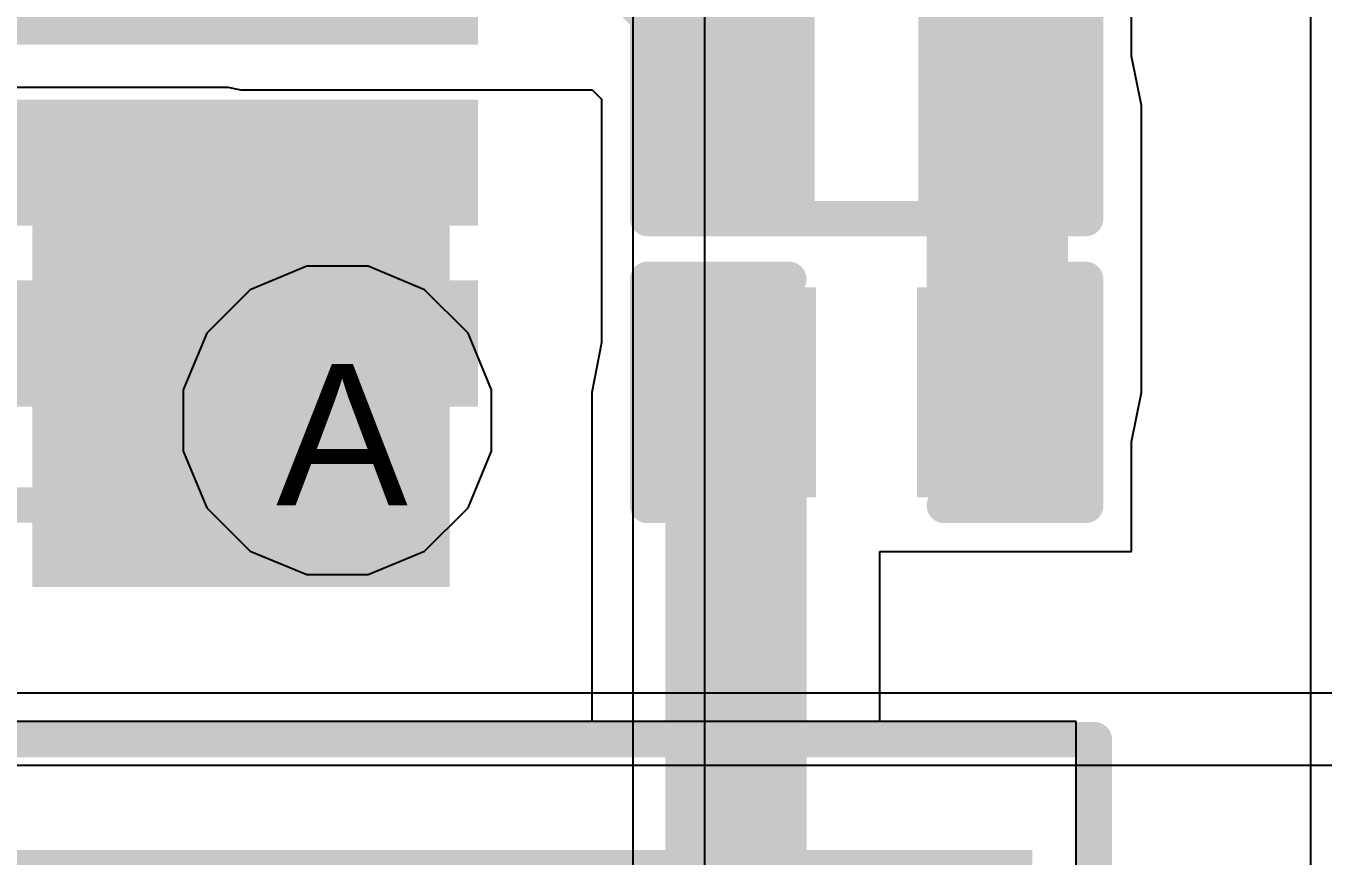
# Model space of a CAD drawing. Header units: inches. Extents: x 0 to 208, y 0 to 213.
# Drawn here: x 0.9118 to 1.0954, y 2.8929 to 3.0104 of the extents above; entities that cross this region are included whole.
import ezdxf

# ---------------------------------------------------------------- set-up
doc = ezdxf.new("R2010")
doc.units = ezdxf.units.IN
doc.header["$MEASUREMENT"] = 0
for name, color, linetype in [('Bottom Layer', 5, 'Continuous'), ('Bottom Overlay', 54, 'Continuous'), ('Bottom Paste', 16, 'Continuous'), ('Bottom Solder', 6, 'Continuous'), ('Drill Drawing', 1, 'Continuous'), ('L2_GND1', 16, 'Continuous'), ('L3_SIG1', 76, 'Continuous'), ('L4_PWR', 90, 'Continuous'), ('L5_GND2', 156, 'Continuous'), ('L6_SIG2', 130, 'Continuous'), ('L7_GND3', 216, 'Continuous'), ('Top Layer', 1, 'Continuous'), ('Via Holes', 16, 'Continuous')]:
    doc.layers.add(name, color=color, linetype=linetype)
doc.styles.add('Arial', font='', dxfattribs={"height": 0.2})
doc.styles.get('Arial').set_extended_font_data('Arial')

# ---------------------------------------------------------------- blocks, each defined once
blk = doc.blocks.new('17_FC2QFN__3_5_3_75__B_182')
at = {"layer": 'Bottom Layer'}
for points in [[(-0.0826495, 0.0661882), (-0.0235945, 0.0661882), (-0.0235945, 0.0563452), (-0.0826495, 0.0563452)], [(-0.0826495, 0.0405982), (-0.0235945, 0.0405982), (-0.0235945, 0.0307552), (-0.0826495, 0.0307552)]]:
    blk.add_hatch(color=5, dxfattribs=at).paths.add_polyline_path(points)
at = {"layer": 'Bottom Paste'}
for points in [[(-0.0826495, 0.0661882), (-0.0235945, 0.0661882), (-0.0235945, 0.0563452), (-0.0826495, 0.0563452)], [(-0.0826495, 0.0405982), (-0.0235945, 0.0405982), (-0.0235945, 0.0307552), (-0.0826495, 0.0307552)]]:
    blk.add_hatch(color=16, dxfattribs=at).paths.add_polyline_path(points)
at = {"layer": 'Bottom Solder'}
for points in [[(-0.0866495, 0.0701882), (-0.0195945, 0.0701882), (-0.0195945, 0.0523452), (-0.0866495, 0.0523452)], [(-0.0866495, 0.0445982), (-0.0195945, 0.0445982), (-0.0195945, 0.0267552), (-0.0866495, 0.0267552)], [(-0.0866495, 0.0190082), (-0.0195945, 0.0190082), (-0.0195945, 0.0011652), (-0.0866495, 0.0011652)]]:
    blk.add_hatch(color=6, dxfattribs=at).paths.add_polyline_path(points)
at = {"layer": 'Bottom Overlay'}
for points in [[(-0.071, 0.0841167, 0.005, 0.005, 0), (-0.071, 0.0762887, 0.005, 0.005, 0)], [(-0.01699, 0.0841167, 0.005, 0.005, 0), (-0.071, 0.0841167, 0.005, 0.005, 0)]]:
    blk.add_lwpolyline(points, format="xyseb", dxfattribs=at)
for points in [[(-0.07225, 0.0841167, 0.0025, 0.0025, 1), (-0.06975, 0.0841167, 0.0025, 0.0025, 1)], [(-0.07225, 0.0841167, 0.0025, 0.0025, 1), (-0.06975, 0.0841167, 0.0025, 0.0025, 1)], [(-0.07225, 0.0762887, 0.0025, 0.0025, 1), (-0.06975, 0.0762887, 0.0025, 0.0025, 1)]]:
    blk.add_lwpolyline(points, format="xyseb", close=True, dxfattribs=at)
blk = doc.blocks.new('YSPIT0630A_1R0M_B_186')
at = {"layer": 'Bottom Solder'}
blk.add_hatch(color=6, dxfattribs=at).paths.add_polyline_path([(-0.114236, 0.114236), (-0.0452124, 0.114236), (-0.0452124, -0.1142364), (-0.114236, -0.1142364)])
at = {"layer": 'Bottom Overlay'}
for points in [[(0.1299998, 0.1229998, 0.005, 0.005, 0), (-0.1298422, 0.1229998, 0.005, 0.005, 0)], [(-0.1298422, -0.1290002, 0.005, 0.005, 0), (-0.1298422, 0.1229998, 0.005, 0.005, 0)]]:
    blk.add_lwpolyline(points, format="xyseb", dxfattribs=at)
blk.add_lwpolyline([(-0.1310922, 0.1229998, 0.0025, 0.0025, 1), (-0.1285922, 0.1229998, 0.0025, 0.0025, 1)], format="xyseb", close=True, dxfattribs=at)
blk.add_lwpolyline([(-0.1310922, 0.1229998, 0.0025, 0.0025, 1), (-0.1285922, 0.1229998, 0.0025, 0.0025, 1)], format="xyseb", close=True, dxfattribs=at)
blk = doc.blocks.new('R___0402_B_216')
at = {"layer": 'Bottom Layer'}
for points in [[(-0.009499299999999997, 0.0125001), (-0.009499300000000002, -0.0124999), (-0.0274993, -0.0124999), (-0.0274993, 0.0125001)], [(0.0275007, 0.0125001), (0.0275007, -0.0124999), (0.009500699999999997, -0.0124999), (0.009500700000000003, 0.0125001)]]:
    blk.add_hatch(color=5, dxfattribs=at).paths.add_polyline_path(points)
at = {"layer": 'Bottom Paste'}
for points in [[(-0.009499299999999997, 0.0125001), (-0.009499300000000002, -0.0124999), (-0.0274993, -0.0124999), (-0.0274993, 0.0125001)], [(0.0275007, 0.0125001), (0.0275007, -0.0124999), (0.009500699999999997, -0.0124999), (0.009500700000000003, 0.0125001)]]:
    blk.add_hatch(color=16, dxfattribs=at).paths.add_polyline_path(points)
at = {"layer": 'Bottom Solder'}
for points in [[(-0.007333899999999997, 0.0146655), (-0.007333900000000003, -0.0146653), (-0.0296647, -0.0146653), (-0.0296647, 0.0146655)], [(0.0296661, 0.0146655), (0.0296661, -0.0146653), (0.007335299999999997, -0.0146653), (0.007335300000000003, 0.0146655)]]:
    blk.add_hatch(color=6, dxfattribs=at).paths.add_polyline_path(points)
at = {"layer": 'Bottom Overlay'}
for points in [[(-0.0309993, -0.0159999, 0.005, 0.005, 0), (-0.0309993, 0.0160001, 0.005, 0.005, 0)], [(-0.0309993, 0.0160001, 0.005, 0.005, 0), (0.0310007, 0.0160001, 0.005, 0.005, 0)], [(0.0310007, -0.0159999, 0.005, 0.005, 0), (0.0310007, 0.0160001, 0.005, 0.005, 0)], [(-0.0319993, 0.0170001, 0.000127, 0.000127, 0), (0.0320007, 0.0170001, 0.000127, 0.000127, 0)], [(-0.0309993, -0.0159999, 0.005, 0.005, 0), (0.0310007, -0.0159999, 0.005, 0.005, 0)]]:
    blk.add_lwpolyline(points, format="xyseb", dxfattribs=at)
for points in [[(-0.0322493, 0.0160001, 0.0025, 0.0025, 1), (-0.0297493, 0.0160001, 0.0025, 0.0025, 1)], [(-0.0322493, 0.0160001, 0.0025, 0.0025, 1), (-0.0297493, 0.0160001, 0.0025, 0.0025, 1)], [(0.0297507, 0.0160001, 0.0025, 0.0025, 1), (0.0322507, 0.0160001, 0.0025, 0.0025, 1)], [(0.0297507, 0.0160001, 0.0025, 0.0025, 1), (0.0322507, 0.0160001, 0.0025, 0.0025, 1)], [(-0.032031, 0.0170001, 6.35e-05, 6.35e-05, 1), (-0.0319676, 0.0170001, 6.35e-05, 6.35e-05, 1)], [(0.031969, 0.0170001, 6.35e-05, 6.35e-05, 1), (0.0320324, 0.0170001, 6.35e-05, 6.35e-05, 1)], [(-0.0322493, -0.0159999, 0.0025, 0.0025, 1), (-0.0297493, -0.0159999, 0.0025, 0.0025, 1)], [(-0.0322493, -0.0159999, 0.0025, 0.0025, 1), (-0.0297493, -0.0159999, 0.0025, 0.0025, 1)], [(0.0297507, -0.0159999, 0.0025, 0.0025, 1), (0.0322507, -0.0159999, 0.0025, 0.0025, 1)], [(0.0297507, -0.0159999, 0.0025, 0.0025, 1), (0.0322507, -0.0159999, 0.0025, 0.0025, 1)]]:
    blk.add_lwpolyline(points, format="xyseb", close=True, dxfattribs=at)
blk = doc.blocks.new('____0402_B_247')
at = {"layer": 'Bottom Layer'}
for points in [[(-0.009499299999999997, 0.0124997), (-0.009499300000000002, -0.0125003), (-0.0274993, -0.0125003), (-0.0274993, 0.0124997)], [(0.0275007, 0.0124997), (0.0275007, -0.0125003), (0.009500699999999997, -0.0125003), (0.009500700000000003, 0.0124997)]]:
    blk.add_hatch(color=5, dxfattribs=at).paths.add_polyline_path(points)
at = {"layer": 'Bottom Paste'}
for points in [[(-0.009499299999999997, 0.0124997), (-0.009499300000000002, -0.0125003), (-0.0274993, -0.0125003), (-0.0274993, 0.0124997)], [(0.0275007, 0.0124997), (0.0275007, -0.0125003), (0.009500699999999997, -0.0125003), (0.009500700000000003, 0.0124997)]]:
    blk.add_hatch(color=16, dxfattribs=at).paths.add_polyline_path(points)
at = {"layer": 'Bottom Solder'}
for points in [[(-0.007137099999999997, 0.0148619), (-0.007137100000000003, -0.0148625), (-0.0298615, -0.0148625), (-0.0298615, 0.0148619)], [(0.0298629, 0.0148619), (0.0298629, -0.0148625), (0.007138499999999997, -0.0148625), (0.007138500000000002, 0.0148619)]]:
    blk.add_hatch(color=6, dxfattribs=at).paths.add_polyline_path(points)
at = {"layer": 'Bottom Overlay'}
for points in [[(-0.0309993, 0.0159997, 0.005, 0.005, 0), (-0.0109993, 0.0159997, 0.005, 0.005, 0)], [(-0.0309993, -0.0160003, 0.005, 0.005, 0), (-0.0309993, 0.0159997, 0.005, 0.005, 0)], [(0.0110007, 0.0159997, 0.005, 0.005, 0), (0.0310007, 0.0159997, 0.005, 0.005, 0)], [(0.0310007, -0.0160003, 0.005, 0.005, 0), (0.0310007, 0.0159997, 0.005, 0.005, 0)], [(-0.0309993, -0.0160003, 0.005, 0.005, 0), (-0.0109993, -0.0160003, 0.005, 0.005, 0)], [(0.0110007, -0.0160003, 0.005, 0.005, 0), (0.0310007, -0.0160003, 0.005, 0.005, 0)]]:
    blk.add_lwpolyline(points, format="xyseb", dxfattribs=at)
for points in [[(-0.0322493, 0.0159997, 0.0025, 0.0025, 1), (-0.0297493, 0.0159997, 0.0025, 0.0025, 1)], [(-0.0322493, 0.0159997, 0.0025, 0.0025, 1), (-0.0297493, 0.0159997, 0.0025, 0.0025, 1)], [(-0.0122493, 0.0159997, 0.0025, 0.0025, 1), (-0.0097493, 0.0159997, 0.0025, 0.0025, 1)], [(0.0097507, 0.0159997, 0.0025, 0.0025, 1), (0.0122507, 0.0159997, 0.0025, 0.0025, 1)], [(0.0297507, 0.0159997, 0.0025, 0.0025, 1), (0.0322507, 0.0159997, 0.0025, 0.0025, 1)], [(0.0297507, 0.0159997, 0.0025, 0.0025, 1), (0.0322507, 0.0159997, 0.0025, 0.0025, 1)], [(-0.0322493, -0.0160003, 0.0025, 0.0025, 1), (-0.0297493, -0.0160003, 0.0025, 0.0025, 1)], [(-0.0322493, -0.0160003, 0.0025, 0.0025, 1), (-0.0297493, -0.0160003, 0.0025, 0.0025, 1)], [(-0.0122493, -0.0160003, 0.0025, 0.0025, 1), (-0.0097493, -0.0160003, 0.0025, 0.0025, 1)], [(0.0097507, -0.0160003, 0.0025, 0.0025, 1), (0.0122507, -0.0160003, 0.0025, 0.0025, 1)], [(0.0297507, -0.0160003, 0.0025, 0.0025, 1), (0.0322507, -0.0160003, 0.0025, 0.0025, 1)], [(0.0297507, -0.0160003, 0.0025, 0.0025, 1), (0.0322507, -0.0160003, 0.0025, 0.0025, 1)]]:
    blk.add_lwpolyline(points, format="xyseb", close=True, dxfattribs=at)

msp = doc.modelspace()

# ---------------------------------------------------------------- hatches: boundary and pattern name
at = {"layer": 'Bottom Layer'}
msp.add_hatch(color=5, dxfattribs=at).paths.add_polyline_path([(0.9127118, 2.9310162), (0.9717678, 2.9310162), (0.9717678, 2.9959782), (0.9127118, 2.9959782)])
h = msp.add_hatch(color=5, dxfattribs=at)
edge = h.paths.add_edge_path()
edge.add_arc((0.9558838, 2.9545722), 0.011811, 0, 360)
at = {"layer": 'L2_GND1'}
h = msp.add_hatch(color=16, dxfattribs=at)
edge = h.paths.add_edge_path()
edge.add_arc((0.9558838, 2.9545722), 0.011811, 0, 360)
at = {"layer": 'L3_SIG1'}
h = msp.add_hatch(color=76, dxfattribs=at)
edge = h.paths.add_edge_path()
edge.add_arc((0.9558838, 2.9545722), 0.011811, 0, 360)
at = {"layer": 'L4_PWR'}
h = msp.add_hatch(color=90, dxfattribs=at)
edge = h.paths.add_edge_path()
edge.add_arc((0.9558838, 2.9545722), 0.011811, 0, 360)
at = {"layer": 'L5_GND2'}
h = msp.add_hatch(color=156, dxfattribs=at)
edge = h.paths.add_edge_path()
edge.add_arc((0.9558838, 2.9545722), 0.011811, 0, 360)
at = {"layer": 'L6_SIG2'}
h = msp.add_hatch(color=130, dxfattribs=at)
edge = h.paths.add_edge_path()
edge.add_arc((0.9558838, 2.9545722), 0.011811, 0, 360)
at = {"layer": 'L7_GND3'}
h = msp.add_hatch(color=216, dxfattribs=at)
edge = h.paths.add_edge_path()
edge.add_arc((0.9558838, 2.9545722), 0.011811, 0, 360)
at = {"layer": 'Top Layer'}
h = msp.add_hatch(color=1, dxfattribs=at)
edge = h.paths.add_edge_path()
edge.add_arc((0.9558838, 2.9545722), 0.011811, 0, 360)
at = {"layer": 'Via Holes'}
h = msp.add_hatch(color=7, dxfattribs=at)
edge = h.paths.add_edge_path()
edge.add_arc((0.9558838, 2.9545722), 0.0059055, 0, 360)

# ---------------------------------------------------------------- linework, layer by layer
at = {"layer": 'Bottom Layer'}
for p, q in [((1.0935773, 3.0356111), (1.0935773, 2.785811)), ((1.0682718, 3.0061354), (1.0682718, 3.0184272)), ((1.0696636, 2.9991382), (1.0682718, 3.0061354)), ((0.9060078, 3.0017247), (0.9403677, 3.0017247)), ((0.9403677, 3.0017247), (0.9422398, 3.0013523)), ((0.9422398, 3.0013523), (0.9919289, 3.0013523)), ((0.9919289, 3.0013523), (0.9932718, 3.0000094)), ((0.9932718, 3.0000094), (0.9932718, 2.9766382)), ((1.0696636, 2.9585442), (1.0696636, 2.9991382)), ((0.9932718, 2.9766382), (0.9932718, 2.9655414)), ((0.9932718, 2.9655414), (0.99188, 2.9585442)), ((0.99188, 2.9585442), (0.99188, 2.912)), ((1.0682718, 2.951547), (1.0696636, 2.9585442)), ((1.0682718, 2.9360442), (1.0682718, 2.951547)), ((1.0326636, 2.912), (1.0326636, 2.9360442)), ((1.0326636, 2.9360442), (1.0682718, 2.9360442)), ((1.0604317, 2.912), (0.811, 2.912)), ((0.99188, 2.912), (0.9095096, 2.912)), ((1.0604317, 2.912), (1.0326636, 2.912)), ((1.0604317, 2.649), (1.0604317, 2.912)), ((1.0604317, 2.649), (1.0604317, 2.912))]:
    msp.add_line(p, q, dxfattribs=at)
for points in [[(0.9982638, 3.0166462, 0.01, 0.01, 0), (1.0122718, 3.0026382, 0.01, 0.01, 0)], [(1.0492718, 2.9585442, 0.02, 0.02, 0), (1.0492718, 2.9991382, 0.02, 0.02, 0)], [(1.0122718, 2.9991382, 0.01, 0.01, 0), (1.0122718, 3.0026382, 0.01, 0.01, 0)], [(1.0122718, 2.8798162, 0.02, 0.02, 0), (1.0122718, 2.9585442, 0.02, 0.02, 0)]]:
    msp.add_lwpolyline(points, format="xyseb", dxfattribs=at)
for points in [[(1.0442718, 2.9991382, 0.01, 0.01, 1), (1.0542718, 2.9991382, 0.01, 0.01, 1)], [(1.0097718, 3.0026382, 0.005, 0.005, 1), (1.0147718, 3.0026382, 0.005, 0.005, 1)], [(1.0097718, 3.0026382, 0.005, 0.005, 1), (1.0147718, 3.0026382, 0.005, 0.005, 1)], [(1.0097718, 2.9991382, 0.005, 0.005, 1), (1.0147718, 2.9991382, 0.005, 0.005, 1)], [(1.0072718, 2.9585442, 0.01, 0.01, 1), (1.0172718, 2.9585442, 0.01, 0.01, 1)], [(1.0442718, 2.9585442, 0.01, 0.01, 1), (1.0542718, 2.9585442, 0.01, 0.01, 1)]]:
    msp.add_lwpolyline(points, format="xyseb", close=True, dxfattribs=at)
at = {"layer": 'L3_SIG1'}
for p, q in [((0.9515453, 2.9763832), (0.9435289, 2.9730627)), ((0.9602223, 2.9763832), (0.9515453, 2.9763832)), ((0.9682387, 2.9730627), (0.9602223, 2.9763832)), ((0.9435289, 2.9730627), (0.9373933, 2.9669271)), ((0.9743743, 2.9669271), (0.9682387, 2.9730627)), ((0.9373933, 2.9669271), (0.9340728, 2.9589107)), ((0.9776948, 2.9589107), (0.9743743, 2.9669271)), ((0.9340728, 2.9589107), (0.9340728, 2.9502337)), ((0.9776948, 2.9502337), (0.9776948, 2.9589107)), ((0.9340728, 2.9502337), (0.9373933, 2.9422173)), ((0.9743743, 2.9422173), (0.9776948, 2.9502337)), ((0.9373933, 2.9422173), (0.9435289, 2.9360817)), ((0.9682387, 2.9360817), (0.9743743, 2.9422173)), ((0.9435289, 2.9360817), (0.9515453, 2.9327612)), ((0.9602223, 2.9327612), (0.9682387, 2.9360817)), ((0.9515453, 2.9327612), (0.9602223, 2.9327612)), ((1.3521199, 2.916), (0.8062099, 2.916)), ((0.8062099, 2.9058041), (1.350189, 2.9058041))]:
    msp.add_line(p, q, dxfattribs=at)
at = {"layer": 'L4_PWR'}
for p, q in [((1.0078768, 2.3041959), (1.0078768, 3.323977)), ((0.9976809, 3.3229729), (0.9976809, 2.3041959)), ((0.9515453, 2.9763832), (0.9435289, 2.9730627)), ((0.9602223, 2.9763832), (0.9515453, 2.9763832)), ((0.9682387, 2.9730627), (0.9602223, 2.9763832)), ((0.9435289, 2.9730627), (0.9373933, 2.9669271)), ((0.9743743, 2.9669271), (0.9682387, 2.9730627)), ((0.9373933, 2.9669271), (0.9340728, 2.9589107)), ((0.9776948, 2.9589107), (0.9743743, 2.9669271)), ((0.9340728, 2.9589107), (0.9340728, 2.9502337)), ((0.9776948, 2.9502337), (0.9776948, 2.9589107)), ((0.9340728, 2.9502337), (0.9373933, 2.9422173)), ((0.9743743, 2.9422173), (0.9776948, 2.9502337)), ((0.9373933, 2.9422173), (0.9435289, 2.9360817)), ((0.9682387, 2.9360817), (0.9743743, 2.9422173)), ((0.9435289, 2.9360817), (0.9515453, 2.9327612)), ((0.9602223, 2.9327612), (0.9682387, 2.9360817)), ((0.9515453, 2.9327612), (0.9602223, 2.9327612))]:
    msp.add_line(p, q, dxfattribs=at)

# ---------------------------------------------------------------- block references
for name, p, rotation in [('17_FC2QFN__3_5_3_75__B_182', (0.8891178, 3.0267329), 180), ('YSPIT0630A_1R0M_B_186', (0.94, 2.77958), 270)]:
    msp.add_blockref(name, p, dxfattribs=dict(rotation=rotation))
for name, p in [('R___0402_B_216', (1.0307711, 2.9991381)), ('____0402_B_247', (1.0307711, 2.9585445))]:
    msp.add_blockref(name, p)

# ---------------------------------------------------------------- texts
at = {"layer": 'Drill Drawing', "style": 'Arial'}
msp.add_text('A', height=0.02, dxfattribs=at).set_placement((0.9472193, 2.9425755))

doc.saveas('drawing.dxf')
